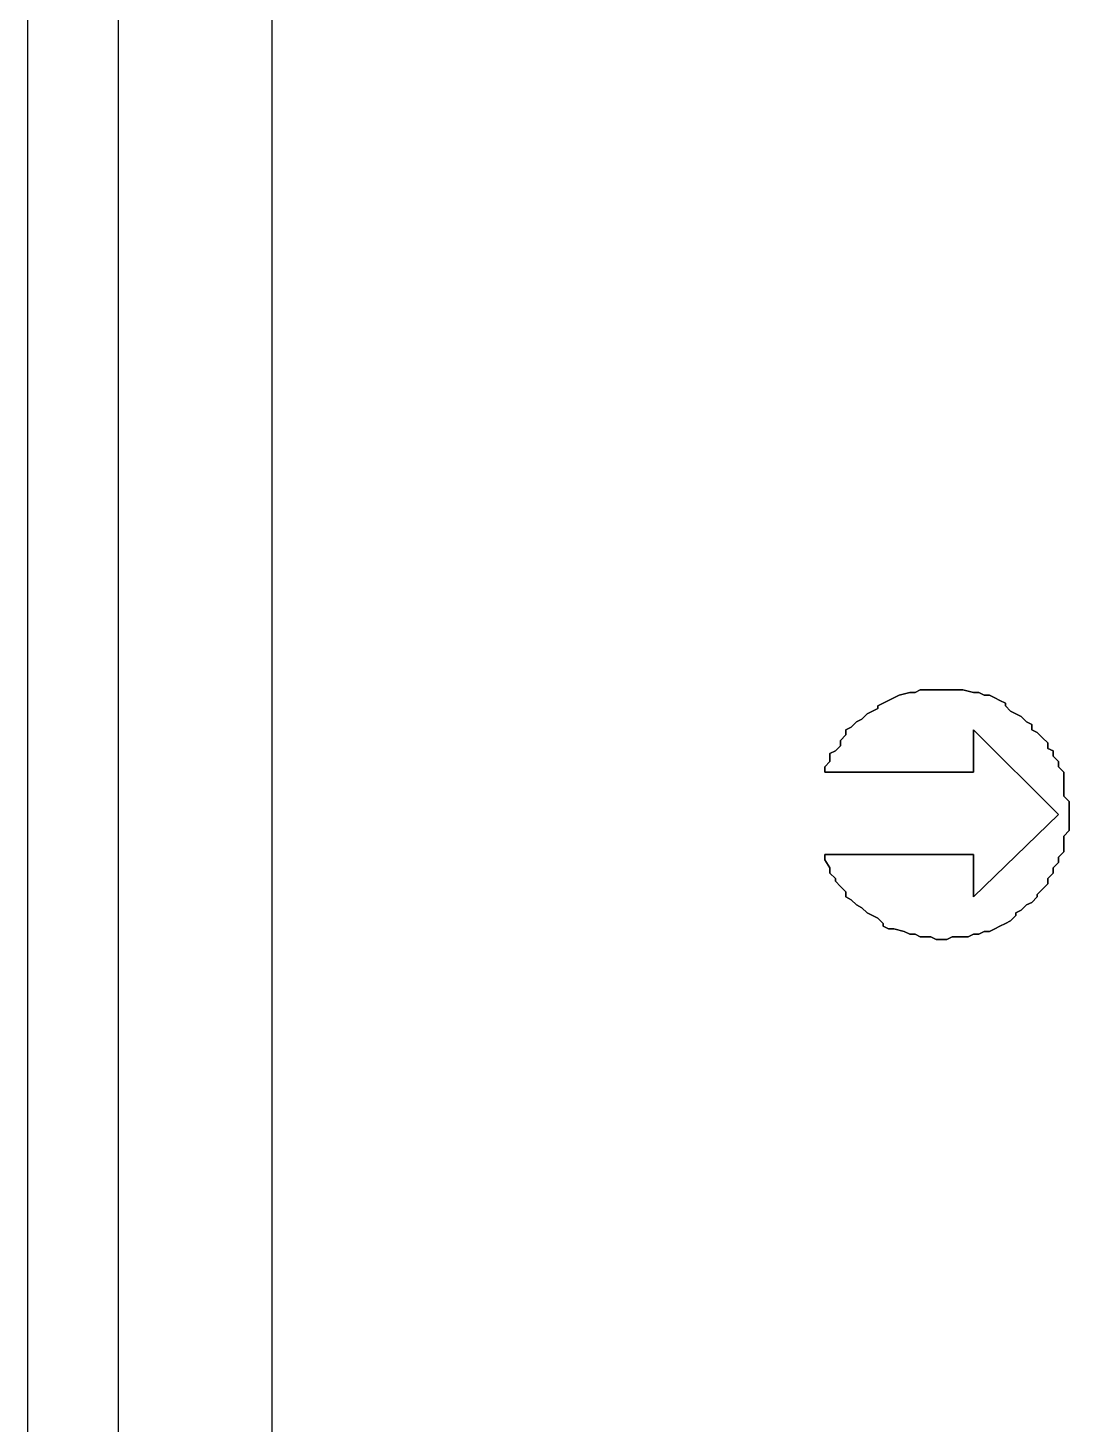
# Model space of a CAD drawing. Header units: metres. Extents: x 2.9 to 42.8, y 1.7 to 28.7.
# Drawn here: x 36.227 to 36.918, y 18.677 to 19.604 of the extents above; entities that cross this region are included whole.
import ezdxf

# ---------------------------------------------------------------- set-up
doc = ezdxf.new("R2010")
doc.units = ezdxf.units.M
doc.layers.add('NEGRO', color=7, linetype='Continuous')
doc.layers.add('RGB_000_184_184', color=7, linetype='Continuous', true_color=0x00b8b8)

msp = doc.modelspace()

# ---------------------------------------------------------------- linework, layer by layer
at = {"layer": 'NEGRO', "lineweight": -3}
for points in [[(36.7982, 19.1576), (36.8018, 19.1594), (36.7982, 19.1576)], [(36.8018, 19.1594), (36.8053, 19.1611), (36.8018, 19.1594)], [(36.8053, 19.1611), (36.8124, 19.1629), (36.8053, 19.1611)], [(36.8124, 19.1629), (36.8159, 19.1629), (36.8124, 19.1629)], [(36.8159, 19.1629), (36.8194, 19.1647), (36.8159, 19.1629)], [(36.8194, 19.1647), (36.8229, 19.1647), (36.8194, 19.1647)], [(36.8229, 19.1647), (36.8265, 19.1647), (36.8229, 19.1647)], [(36.8265, 19.1647), (36.83, 19.1647), (36.8265, 19.1647)], [(36.83, 19.1647), (36.8335, 19.1647), (36.83, 19.1647)], [(36.8335, 19.1647), (36.8371, 19.1647), (36.8335, 19.1647)], [(36.8371, 19.1647), (36.8406, 19.1647), (36.8371, 19.1647)], [(36.8406, 19.1647), (36.8441, 19.1647), (36.8406, 19.1647)], [(36.8441, 19.1647), (36.8476, 19.1647), (36.8441, 19.1647)], [(36.8476, 19.1647), (36.8547, 19.1629), (36.8476, 19.1647)], [(36.8547, 19.1629), (36.8582, 19.1629), (36.8547, 19.1629)], [(36.8582, 19.1629), (36.8618, 19.1611), (36.8582, 19.1629)], [(36.8618, 19.1611), (36.8653, 19.1611), (36.8618, 19.1611)], [(36.8653, 19.1611), (36.8688, 19.1594), (36.8653, 19.1611)], [(36.8688, 19.1594), (36.8723, 19.1576), (36.8688, 19.1594)], [(36.7806, 19.1453), (36.7841, 19.1488), (36.7806, 19.1453)], [(36.7841, 19.1488), (36.7877, 19.1505), (36.7841, 19.1488)], [(36.7877, 19.1505), (36.7912, 19.1523), (36.7877, 19.1505)], [(36.7912, 19.1541), (36.7947, 19.1558), (36.7912, 19.1541)], [(36.7912, 19.1523), (36.7912, 19.1541), (36.7912, 19.1523)], [(36.7947, 19.1558), (36.7982, 19.1576), (36.7947, 19.1558)], [(36.8723, 19.1576), (36.8759, 19.1558), (36.8723, 19.1576)], [(36.8759, 19.1558), (36.8759, 19.1541), (36.8759, 19.1558)], [(36.8759, 19.1541), (36.8794, 19.1505), (36.8759, 19.1541)], [(36.8794, 19.1505), (36.8829, 19.1488), (36.8794, 19.1505)], [(36.8829, 19.1488), (36.8864, 19.147), (36.8829, 19.1488)], [(36.77, 19.1382), (36.7736, 19.14), (36.77, 19.1382)], [(36.7736, 19.14), (36.7771, 19.1435), (36.7736, 19.14)], [(36.7771, 19.1435), (36.7806, 19.1453), (36.7771, 19.1435)], [(36.8864, 19.147), (36.89, 19.1435), (36.8864, 19.147)], [(36.89, 19.1435), (36.8935, 19.1417), (36.89, 19.1435)], [(36.8935, 19.1417), (36.8935, 19.1382), (36.8935, 19.1417)], [(36.7665, 19.1311), (36.77, 19.1347), (36.7665, 19.1311)], [(36.7665, 19.1276), (36.7665, 19.1311), (36.7665, 19.1276)], [(36.77, 19.1347), (36.77, 19.1382), (36.77, 19.1347)], [(36.9111, 19.0818), (36.8547, 19.1382), (36.9111, 19.0818)], [(36.8547, 19.1382), (36.8547, 19.11), (36.8547, 19.1382)], [(36.8935, 19.1382), (36.897, 19.1364), (36.8935, 19.1382)], [(36.897, 19.1364), (36.9006, 19.1329), (36.897, 19.1364)], [(36.9006, 19.1329), (36.9041, 19.1294), (36.9006, 19.1329)], [(36.7594, 19.1223), (36.763, 19.1241), (36.7594, 19.1223)], [(36.7594, 19.117), (36.7594, 19.1223), (36.7594, 19.117)], [(36.763, 19.1241), (36.7665, 19.1276), (36.763, 19.1241)], [(36.9041, 19.1294), (36.9041, 19.1258), (36.9041, 19.1294)], [(36.9041, 19.1258), (36.9076, 19.1241), (36.9041, 19.1258)], [(36.9076, 19.1241), (36.9076, 19.1206), (36.9076, 19.1241)], [(36.7559, 19.1135), (36.7594, 19.117), (36.7559, 19.1135)], [(36.7559, 19.11), (36.7559, 19.1135), (36.7559, 19.11)], [(36.9076, 19.1206), (36.9111, 19.117), (36.9076, 19.1206)], [(36.9111, 19.117), (36.9111, 19.1135), (36.9111, 19.117)], [(36.9111, 19.1135), (36.9147, 19.11), (36.9111, 19.1135)], [(36.8547, 19.11), (36.7559, 19.11), (36.8547, 19.11)], [(36.9147, 19.11), (36.9147, 19.1064), (36.9147, 19.11)], [(36.9147, 19.1064), (36.9147, 19.1029), (36.9147, 19.1064)], [(36.9147, 19.1029), (36.9147, 19.0976), (36.9147, 19.1029)], [(36.9147, 19.0976), (36.9147, 19.0941), (36.9147, 19.0976)], [(36.9147, 19.0941), (36.9182, 19.0906), (36.9147, 19.0941)], [(36.9182, 19.0906), (36.9182, 19.087), (36.9182, 19.0906)], [(36.9182, 19.087), (36.9182, 19.0818), (36.9182, 19.087)], [(36.8547, 19.0271), (36.9111, 19.0818), (36.8547, 19.0271)], [(36.9182, 19.0818), (36.9182, 19.08), (36.9182, 19.0818)], [(36.9182, 19.08), (36.9182, 19.0747), (36.9182, 19.08)], [(36.9182, 19.0747), (36.9182, 19.0712), (36.9182, 19.0747)], [(36.9182, 19.0712), (36.9147, 19.0676), (36.9182, 19.0712)], [(36.9147, 19.0676), (36.9147, 19.0641), (36.9147, 19.0676)], [(36.9147, 19.0571), (36.9111, 19.0535), (36.9147, 19.0571)], [(36.9147, 19.0641), (36.9147, 19.0606), (36.9147, 19.0641)], [(36.9147, 19.0606), (36.9147, 19.0571), (36.9147, 19.0606)], [(36.7559, 19.0518), (36.7559, 19.0553), (36.7559, 19.0518)], [(36.7559, 19.0553), (36.8547, 19.0553), (36.7559, 19.0553)], [(36.7594, 19.0465), (36.7559, 19.0518), (36.7594, 19.0465)], [(36.8547, 19.0553), (36.8547, 19.0271), (36.8547, 19.0553)], [(36.9111, 19.05), (36.9076, 19.0465), (36.9111, 19.05)], [(36.9111, 19.0535), (36.9111, 19.05), (36.9111, 19.0535)], [(36.7594, 19.0429), (36.7594, 19.0465), (36.7594, 19.0429)], [(36.763, 19.0394), (36.7594, 19.0429), (36.763, 19.0394)], [(36.763, 19.0377), (36.763, 19.0394), (36.763, 19.0377)], [(36.7665, 19.0341), (36.763, 19.0377), (36.7665, 19.0341)], [(36.9076, 19.0429), (36.9041, 19.0394), (36.9076, 19.0429)], [(36.9041, 19.0394), (36.9041, 19.0359), (36.9041, 19.0394)], [(36.9076, 19.0465), (36.9076, 19.0429), (36.9076, 19.0465)], [(36.77, 19.0306), (36.7665, 19.0341), (36.77, 19.0306)], [(36.77, 19.0271), (36.77, 19.0306), (36.77, 19.0271)], [(36.9006, 19.0324), (36.897, 19.0288), (36.9006, 19.0324)], [(36.897, 19.0288), (36.897, 19.0271), (36.897, 19.0288)], [(36.9041, 19.0359), (36.9006, 19.0324), (36.9041, 19.0359)], [(36.7736, 19.0253), (36.77, 19.0271), (36.7736, 19.0253)], [(36.7771, 19.0218), (36.7736, 19.0253), (36.7771, 19.0218)], [(36.7806, 19.02), (36.7771, 19.0218), (36.7806, 19.02)], [(36.7841, 19.0165), (36.7806, 19.02), (36.7841, 19.0165)], [(36.89, 19.0218), (36.8864, 19.0183), (36.89, 19.0218)], [(36.8935, 19.0235), (36.89, 19.0218), (36.8935, 19.0235)], [(36.897, 19.0271), (36.8935, 19.0235), (36.897, 19.0271)], [(36.7877, 19.0147), (36.7841, 19.0165), (36.7877, 19.0147)], [(36.7912, 19.013), (36.7877, 19.0147), (36.7912, 19.013)], [(36.7947, 19.0094), (36.7912, 19.013), (36.7947, 19.0094)], [(36.8794, 19.0112), (36.8759, 19.0094), (36.8794, 19.0112)], [(36.8829, 19.0147), (36.8794, 19.0112), (36.8829, 19.0147)], [(36.8864, 19.0183), (36.8829, 19.0165), (36.8864, 19.0183)], [(36.8829, 19.0165), (36.8829, 19.0147), (36.8829, 19.0165)], [(36.7947, 19.0077), (36.7947, 19.0094), (36.7947, 19.0077)], [(36.7982, 19.0059), (36.7947, 19.0077), (36.7982, 19.0059)], [(36.8018, 19.0059), (36.7982, 19.0059), (36.8018, 19.0059)], [(36.8088, 19.0041), (36.8018, 19.0059), (36.8088, 19.0041)], [(36.8124, 19.0024), (36.8088, 19.0041), (36.8124, 19.0024)], [(36.8159, 19.0024), (36.8124, 19.0024), (36.8159, 19.0024)], [(36.8194, 19.0006), (36.8159, 19.0024), (36.8194, 19.0006)], [(36.8229, 19.0006), (36.8194, 19.0006), (36.8229, 19.0006)], [(36.8265, 19.0006), (36.8229, 19.0006), (36.8265, 19.0006)], [(36.83, 18.9988), (36.8265, 19.0006), (36.83, 18.9988)], [(36.8406, 19.0006), (36.8371, 18.9988), (36.8406, 19.0006)], [(36.8476, 19.0006), (36.8406, 19.0006), (36.8476, 19.0006)], [(36.8512, 19.0006), (36.8476, 19.0006), (36.8512, 19.0006)], [(36.8547, 19.0024), (36.8512, 19.0006), (36.8547, 19.0024)], [(36.8582, 19.0024), (36.8547, 19.0024), (36.8582, 19.0024)], [(36.8618, 19.0041), (36.8582, 19.0024), (36.8618, 19.0041)], [(36.8653, 19.0041), (36.8618, 19.0041), (36.8653, 19.0041)], [(36.8688, 19.0059), (36.8653, 19.0041), (36.8688, 19.0059)], [(36.8723, 19.0077), (36.8688, 19.0059), (36.8723, 19.0077)], [(36.8759, 19.0094), (36.8723, 19.0077), (36.8759, 19.0094)], [(36.8335, 18.9988), (36.83, 18.9988), (36.8335, 18.9988)], [(36.8371, 18.9988), (36.8335, 18.9988), (36.8371, 18.9988)]]:
    msp.add_lwpolyline(points, dxfattribs=at)
at = {"layer": 'RGB_000_184_184', "lineweight": -3}
for points in [[(36.389, 10.9432), (36.389, 25.1248)], [(36.2902, 9.2763), (36.2867, 9.3521), (36.2268, 9.3521), (36.2268, 22.9094), (36.2867, 22.9094), (36.2867, 9.3521)]]:
    msp.add_lwpolyline(points, dxfattribs=at)

doc.saveas('drawing.dxf')
